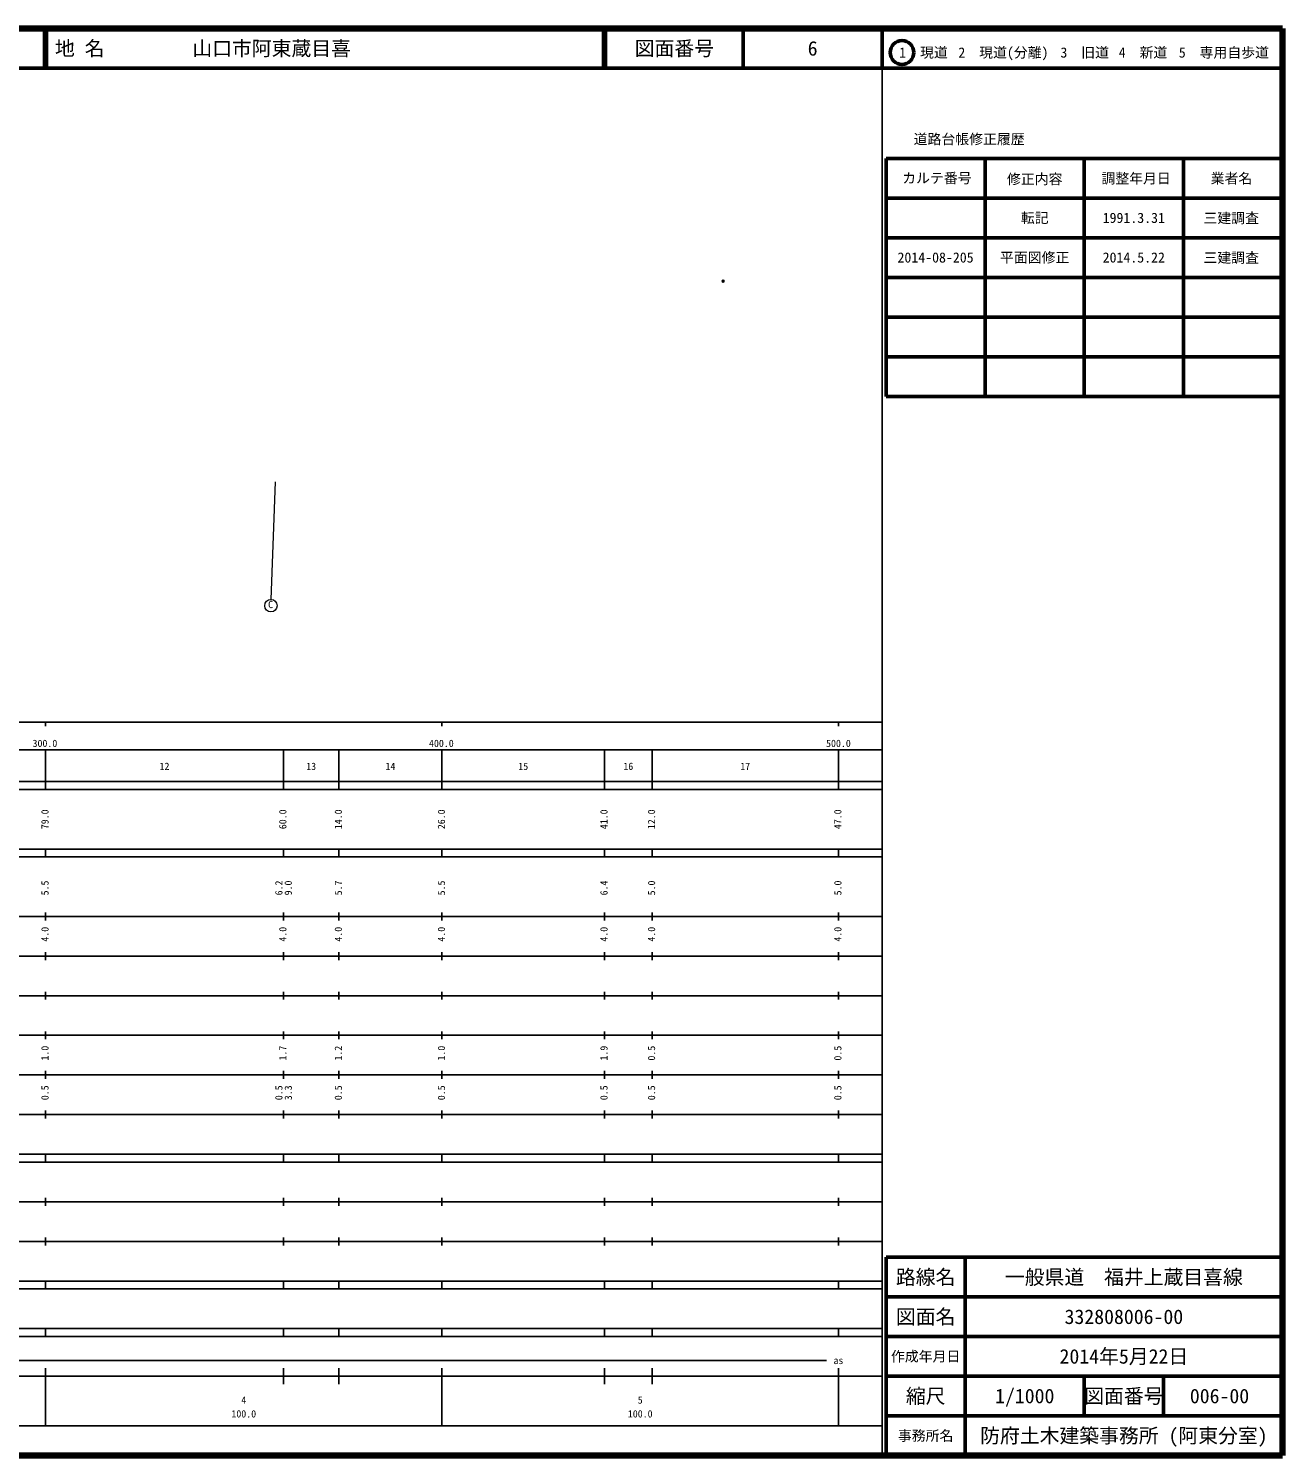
# Model space of a CAD drawing. Units: millimetres on the paper. Extents: x 40 to 680, y 20 to 380.
# Drawn here: x 363.7 to 680, y 20 to 380 of the extents above; entities that cross this region are included whole.
import ezdxf
from ezdxf.enums import TextEntityAlignment as Align

# ---------------------------------------------------------------- set-up
doc = ezdxf.new("R2010")
doc.units = ezdxf.units.MM
doc.header["$PDMODE"] = 32
doc.header["$PDSIZE"] = 0.5
doc.layers.add('M-OTRS', color=6, linetype='Continuous')
doc.layers.add('M-TTL-TXT', color=7, linetype='Continuous')
for name, color, linetype, lineweight in [('M-STR-STRC', 7, 'Continuous', 13), ('M-TTL', 2, 'Continuous', 140), ('M-TTL-BAND', 7, 'Continuous', 25), ('M-TTL-FRAM', 2, 'Continuous', 50), ('M-TTL-LINE', 7, 'Continuous', 50)]:
    doc.layers.add(name, color=color, linetype=linetype, lineweight=lineweight)
doc.styles.add('ＭＳ ゴシック', font='')
doc.styles.add('ＭＳ 明朝', font='')
doc.styles.get('ＭＳ ゴシック').set_extended_font_data('MS Gothic')
doc.styles.get('ＭＳ 明朝').set_extended_font_data('MS Mincho')

msp = doc.modelspace()

# ---------------------------------------------------------------- linework, layer by layer
at = {"layer": 'M-OTRS'}
msp.add_point((538.902, 316.253), dxfattribs=at)
at = {"layer": 'M-STR-STRC'}
msp.add_line((425.898, 265.66), (424.814, 235.952), dxfattribs=at)
msp.add_circle((424.846, 234.38), 1.572, dxfattribs=at)
at = {"layer": 'M-TTL'}
for p, q in [((680, 380), (40, 380)), ((680, 20), (680, 380)), ((40, 20), (680, 20))]:
    msp.add_line(p, q, dxfattribs=at)
at = {"layer": 'M-TTL-BAND'}
for p, q in [((579, 20), (579, 370)), ((40, 205), (579, 205)), ((368, 205), (368, 204)), ((468, 205), (468, 204)), ((568, 205), (568, 204)), ((68, 198), (579, 198)), ((368, 188), (368, 198)), ((428, 188), (428, 198)), ((442, 188), (442, 198)), ((468, 188), (468, 198)), ((509, 188), (509, 198)), ((521, 188), (521, 198)), ((568, 188), (568, 198)), ((40, 190), (579, 190)), ((40, 188), (579, 188)), ((40, 173), (579, 173)), ((368, 171), (368, 173)), ((428, 171), (428, 173)), ((442, 171), (442, 173)), ((468, 171), (468, 173)), ((509, 171), (509, 173)), ((521, 171), (521, 173)), ((568, 171), (568, 173)), ((40, 171), (579, 171)), ((40, 156), (579, 156)), ((368, 155), (368, 157)), ((428, 155), (428, 157)), ((442, 155), (442, 157)), ((468, 155), (468, 157)), ((509, 155), (509, 157)), ((521, 155), (521, 157)), ((568, 155), (568, 157)), ((46, 146), (579, 146)), ((368, 145), (368, 147)), ((428, 145), (428, 147)), ((442, 145), (442, 147)), ((468, 145), (468, 147)), ((509, 145), (509, 147)), ((521, 145), (521, 147)), ((568, 145), (568, 147)), ((368, 135), (368, 137)), ((428, 135), (428, 137)), ((442, 135), (442, 137)), ((468, 135), (468, 137)), ((509, 135), (509, 137)), ((521, 135), (521, 137)), ((568, 135), (568, 137)), ((52, 136), (579, 136)), ((46, 126), (579, 126)), ((368, 125), (368, 127)), ((428, 125), (428, 127)), ((442, 125), (442, 127)), ((468, 125), (468, 127)), ((509, 125), (509, 127)), ((521, 125), (521, 127)), ((568, 125), (568, 127)), ((52, 116), (579, 116)), ((368, 115), (368, 117)), ((428, 115), (428, 117)), ((442, 115), (442, 117)), ((468, 115), (468, 117)), ((509, 115), (509, 117)), ((521, 115), (521, 117)), ((568, 115), (568, 117)), ((46, 106), (579, 106)), ((368, 105), (368, 107)), ((428, 105), (428, 107)), ((442, 105), (442, 107)), ((468, 105), (468, 107)), ((509, 105), (509, 107)), ((521, 105), (521, 107)), ((568, 105), (568, 107)), ((40, 96), (579, 96)), ((40, 94), (579, 94)), ((368, 94), (368, 96)), ((428, 94), (428, 96)), ((442, 94), (442, 96)), ((468, 94), (468, 96)), ((509, 94), (509, 96)), ((521, 94), (521, 96)), ((568, 94), (568, 96)), ((49, 84), (579, 84)), ((368, 83), (368, 85)), ((428, 83), (428, 85)), ((442, 83), (442, 85)), ((468, 83), (468, 85)), ((509, 83), (509, 85)), ((521, 83), (521, 85)), ((568, 83), (568, 85)), ((40, 74), (579, 74)), ((368, 73), (368, 75)), ((428, 73), (428, 75)), ((442, 73), (442, 75)), ((468, 73), (468, 75)), ((509, 73), (509, 75)), ((521, 73), (521, 75)), ((568, 73), (568, 75)), ((40, 64), (579, 64)), ((40, 62), (579, 62)), ((368, 62), (368, 64)), ((428, 62), (428, 64)), ((442, 62), (442, 64)), ((468, 62), (468, 64)), ((509, 62), (509, 64)), ((521, 62), (521, 64)), ((568, 62), (568, 64)), ((40, 52), (579, 52)), ((368, 50), (368, 52)), ((428, 50), (428, 52)), ((442, 50), (442, 52)), ((468, 50), (468, 52)), ((509, 50), (509, 52)), ((521, 50), (521, 52)), ((568, 50), (568, 52)), ((40, 50), (579, 50)), ((71, 44), (565, 44)), ((40, 40), (579, 40)), ((368, 27.5), (368, 42)), ((428, 38), (428, 42)), ((442, 38), (442, 42)), ((468, 27.5), (468, 42)), ((509, 38), (509, 42)), ((521, 38), (521, 42)), ((568, 27.5), (568, 42)), ((68, 27.5), (579, 27.5))]:
    msp.add_line(p, q, dxfattribs=at)
at = {"layer": 'M-TTL-FRAM'}
for p, q in [((580, 347.197), (580, 287.197)), ((580, 347.197), (680, 347.197)), ((580, 287.197), (680, 287.197)), ((680, 70), (580, 70)), ((580, 70), (580, 20))]:
    msp.add_line(p, q, dxfattribs=at)
at = {"layer": 'M-TTL-LINE'}
for p, q in [((367.75, 380), (367.75, 370)), ((368.25, 380), (368.25, 370)), ((508.747, 380), (508.747, 370)), ((509.247, 380), (509.247, 370)), ((543.997, 380), (543.997, 370)), ((579, 380), (579, 370)), ((40, 370), (680, 370)), ((605, 347.197), (605, 287.197)), ((630, 347.197), (630, 287.197)), ((655, 347.197), (655, 287.197)), ((580, 337.197), (680, 337.197)), ((580, 327.197), (680, 327.197)), ((580, 317.197), (680, 317.197)), ((580, 307.197), (680, 307.197)), ((580, 297.197), (680, 297.197)), ((600, 70), (600, 20)), ((680, 60), (580, 60)), ((680, 50), (580, 50)), ((680, 40), (580, 40)), ((630, 40), (630, 30)), ((650, 40), (650, 30)), ((680, 30), (580, 30))]:
    msp.add_line(p, q, dxfattribs=at)
msp.add_circle((584.031, 373.958), 3, dxfattribs=at)

# ---------------------------------------------------------------- texts
at = {"layer": 'M-STR-STRC', "style": 'ＭＳ 明朝'}
msp.add_text('C', height=1.833, dxfattribs=at).set_placement((424.133, 233.229), align=Align.BOTTOM_LEFT)
at = {"layer": 'M-TTL-BAND', "style": 'ＭＳ ゴシック'}
for s, p in [('300.0', (367.844, 198.195)), ('400.0', (467.844, 198.195)), ('500.0', (568, 198.195)), ('12', (398, 192.405)), ('13', (435, 192.405)), ('14', (455, 192.405)), ('15', (488.5, 192.405)), ('16', (515, 192.405)), ('17', (544.5, 192.405)), ('as', (568, 42.5)), ('4', (418, 32.523)), ('5', (518, 32.523)), ('100.0', (418, 29.033)), ('100.0', (518, 29.033))]:
    msp.add_text(s, height=1.833, dxfattribs=at).set_placement(p, align=Align.BOTTOM_CENTER)
for s, p in [('79.0', (369.309, 180.5)), ('60.0', (429.309, 180.5)), ('14.0', (443.309, 180.5)), ('26.0', (469.309, 180.5)), ('41.0', (510.309, 180.5)), ('12.0', (522.309, 180.5)), ('47.0', (569.309, 180.5)), ('5.5', (369.309, 163.174)), ('6.2', (428.309, 163.174)), ('9.0', (430.679, 163.174)), ('5.7', (443.309, 163.174)), ('5.5', (469.309, 163.174)), ('6.4', (510.309, 163.174)), ('5.0', (522.309, 163.174)), ('5.0', (569.309, 163.174)), ('4.0', (369.309, 151.5)), ('4.0', (429.309, 151.5)), ('4.0', (443.309, 151.5)), ('4.0', (469.309, 151.5)), ('4.0', (510.309, 151.5)), ('4.0', (522.309, 151.5)), ('4.0', (569.309, 151.5)), ('1.0', (369.309, 121.5)), ('1.7', (429.309, 121.5)), ('1.2', (443.309, 121.5)), ('1.0', (469.309, 121.5)), ('1.9', (510.309, 121.5)), ('0.5', (522.309, 121.5)), ('0.5', (569.309, 121.5)), ('0.5', (369.309, 111.5)), ('0.5', (428.309, 111.5)), ('3.3', (430.679, 111.5)), ('0.5', (443.309, 111.5)), ('0.5', (469.309, 111.5)), ('0.5', (510.309, 111.5)), ('0.5', (522.309, 111.5)), ('0.5', (569.309, 111.5))]:
    msp.add_text(s, height=1.833, rotation=90, dxfattribs=at).set_placement(p, align=Align.BOTTOM_CENTER)
at = {"layer": 'M-TTL-TXT', "style": 'ＭＳ ゴシック'}
for s, p in [('地 名', (370.38, 375)), ('山口市阿東蔵目喜', (405.024, 375))]:
    msp.add_text(s, height=3.666, dxfattribs=at).set_placement(p, align=Align.MIDDLE_LEFT)
for s, height, p in [('図面番号', 3.666, (526.622, 375)), ('6', 3.666, (561.497, 375)), ('1\u3000現道', 2.566, (589.448, 373.958)), ('2\u3000現道(分離)', 2.566, (609.619, 373.958)), ('3\u3000旧道', 2.566, (630.121, 373.958)), ('4\u3000新道', 2.566, (644.824, 373.958)), ('5\u3000専用自歩道', 2.566, (665.228, 373.958)), ('道路台帳修正履歴', 2.566, (600.968, 352.113)), ('カルテ番号', 2.566, (592.839, 342.277)), ('修正内容', 2.566, (617.509, 342.023)), ('調整年月日', 2.566, (643.089, 342.197)), ('業者名', 2.566, (667.134, 342.197)), ('転記', 2.566, (617.5, 332.245)), ('1991.3.31', 2.566, (642.5, 332.245)), ('三建調査', 2.566, (667.077, 332.189)), ('2014-08-205', 2.566, (592.5, 322.245)), ('平面図修正', 2.566, (617.5, 322.245)), ('2014.5.22', 2.566, (642.5, 322.245)), ('三建調査', 2.566, (667.077, 322.189)), ('路線名', 3.666, (590, 65)), ('路線名', 3.666, (590, 65)), ('一般県道\u3000福井上蔵目喜線', 3.666, (640, 65)), ('図面名', 3.666, (590, 55)), ('図面名', 3.666, (590, 55)), ('332808006-00', 3.666, (640, 55)), ('2014年5月22日', 3.666, (640, 45)), ('作成年月日', 2.566, (590, 45)), ('作成年月日', 2.566, (590, 45)), ('縮尺', 3.666, (590, 35)), ('縮尺', 3.666, (590, 35)), ('1/1000', 3.666, (615, 35)), ('図面番号', 3.666, (640, 35)), ('図面番号', 3.666, (640, 35)), ('006-00', 3.666, (664.125, 35)), ('事務所名', 2.566, (590, 25)), ('事務所名', 2.566, (590, 25)), ('防府土木建築事務所 (阿東分室)', 3.666, (640, 25))]:
    msp.add_text(s, height=height, dxfattribs=at).set_placement(p, align=Align.MIDDLE_CENTER)

doc.saveas('drawing.dxf')
